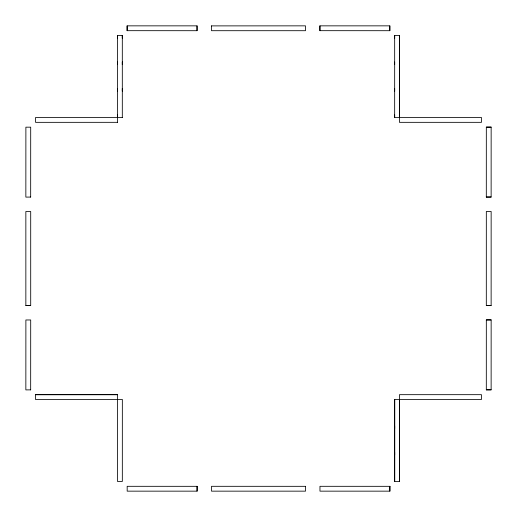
<?xml version="1.0" encoding="UTF-8"?>
<svg xmlns="http://www.w3.org/2000/svg" width="517" height="517" viewBox="0 0 517 517"><rect width="100%" height="100%" fill="white"/><g stroke="black" fill="none" stroke-linecap="round" stroke-linejoin="round"><path stroke-width="0.78" d="M117.495 114.916L117.514 117.579L117.488 35.544L122.335 35.563L122.335 38.213L122.309 35.544L122.309 117.559M117.579 122.348L117.559 117.508L35.544 117.514L35.563 122.348L117.559 122.329M127.163 30.703L127.163 25.889M197.029 30.677L197.029 25.85L127.098 25.85L127.098 30.677L197.048 30.703L197.048 25.889M319.952 30.703L319.952 25.889M389.818 30.677L389.818 25.85L319.887 25.85L319.894 30.677L389.837 30.703L389.837 25.889M394.671 35.544L394.665 117.579L481.456 117.495L481.45 122.335L399.434 122.335L399.492 35.544L394.665 35.563L394.671 38.187M394.691 481.456L394.684 399.441L481.456 399.492L481.456 394.671L399.434 394.671L399.512 481.456L394.678 481.45L394.691 399.441M399.486 117.566L399.486 35.544M394.665 62.021L394.671 64.644M394.665 88.478L394.671 91.102M394.665 114.936L394.665 117.579M486.31 127.169L491.144 127.15M486.31 197.048L486.329 127.098L491.15 127.098L491.131 197.048L486.31 197.048L491.144 197.029M486.31 305.502L486.329 211.485L491.15 211.485L491.131 305.502L486.31 305.502L491.144 305.482M486.31 319.958L491.144 319.939M486.31 389.837L486.329 319.887L491.15 319.887L491.131 389.837L486.31 389.837L491.144 389.818M35.544 394.691L117.579 394.678L117.508 481.456L122.329 481.456L122.342 399.434L35.544 399.512L35.563 394.678L117.579 394.678M30.677 197.067L25.85 197.113L25.882 127.176L30.703 127.176L30.671 197.113M25.856 305.502L30.703 305.495L30.703 211.518L25.85 211.524L25.85 305.515L30.677 305.515M30.677 389.857L25.85 389.902L25.882 319.971L30.703 319.971L30.671 389.902M117.488 117.559L122.335 117.579M399.492 399.434L399.492 481.45M394.678 425.892L394.691 428.548M394.678 452.349L394.678 454.992M117.514 35.563L117.514 38.213M389.844 486.31L389.857 491.15M197.055 486.31L197.061 491.15M117.495 62.001L117.514 64.67M117.495 88.459L117.514 91.128M211.485 25.85L211.518 30.703L305.495 30.703L305.476 25.85L211.518 25.889M197.113 486.329L127.176 486.31L127.182 491.15L197.113 491.15L197.113 486.329M305.515 486.329L211.511 486.31L211.524 491.15L305.515 491.15L305.502 486.329M389.902 486.329L319.965 486.31L319.971 491.15L389.902 491.15L389.902 486.329M122.335 62.021L122.335 64.67L122.335 62.021M122.335 88.478L122.335 91.128L122.335 88.478"/></g></svg>
